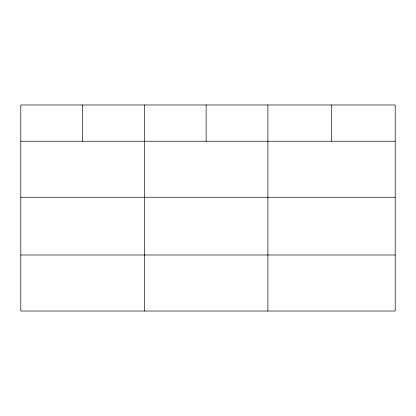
<?xml version="1.0" encoding="UTF-8"?>
<svg xmlns="http://www.w3.org/2000/svg" width="416" height="416" viewBox="0 0 416 416"><rect width="100%" height="100%" fill="white"/><g stroke="black" fill="none" stroke-linecap="round" stroke-linejoin="round"><path stroke-width="0.62" d="M395.2 197.262L395.2 104.972L20.8 104.972L20.8 311.028L395.2 311.028L395.2 197.262L20.8 197.262M20.8 141.227L395.2 141.227M20.8 254.992L395.2 254.992M331.552 104.972L331.552 141.227M267.904 104.972L267.904 311.028M206.128 104.972L206.128 141.227M144.352 104.972L144.352 311.028M82.576 104.972L82.576 141.227"/></g></svg>
